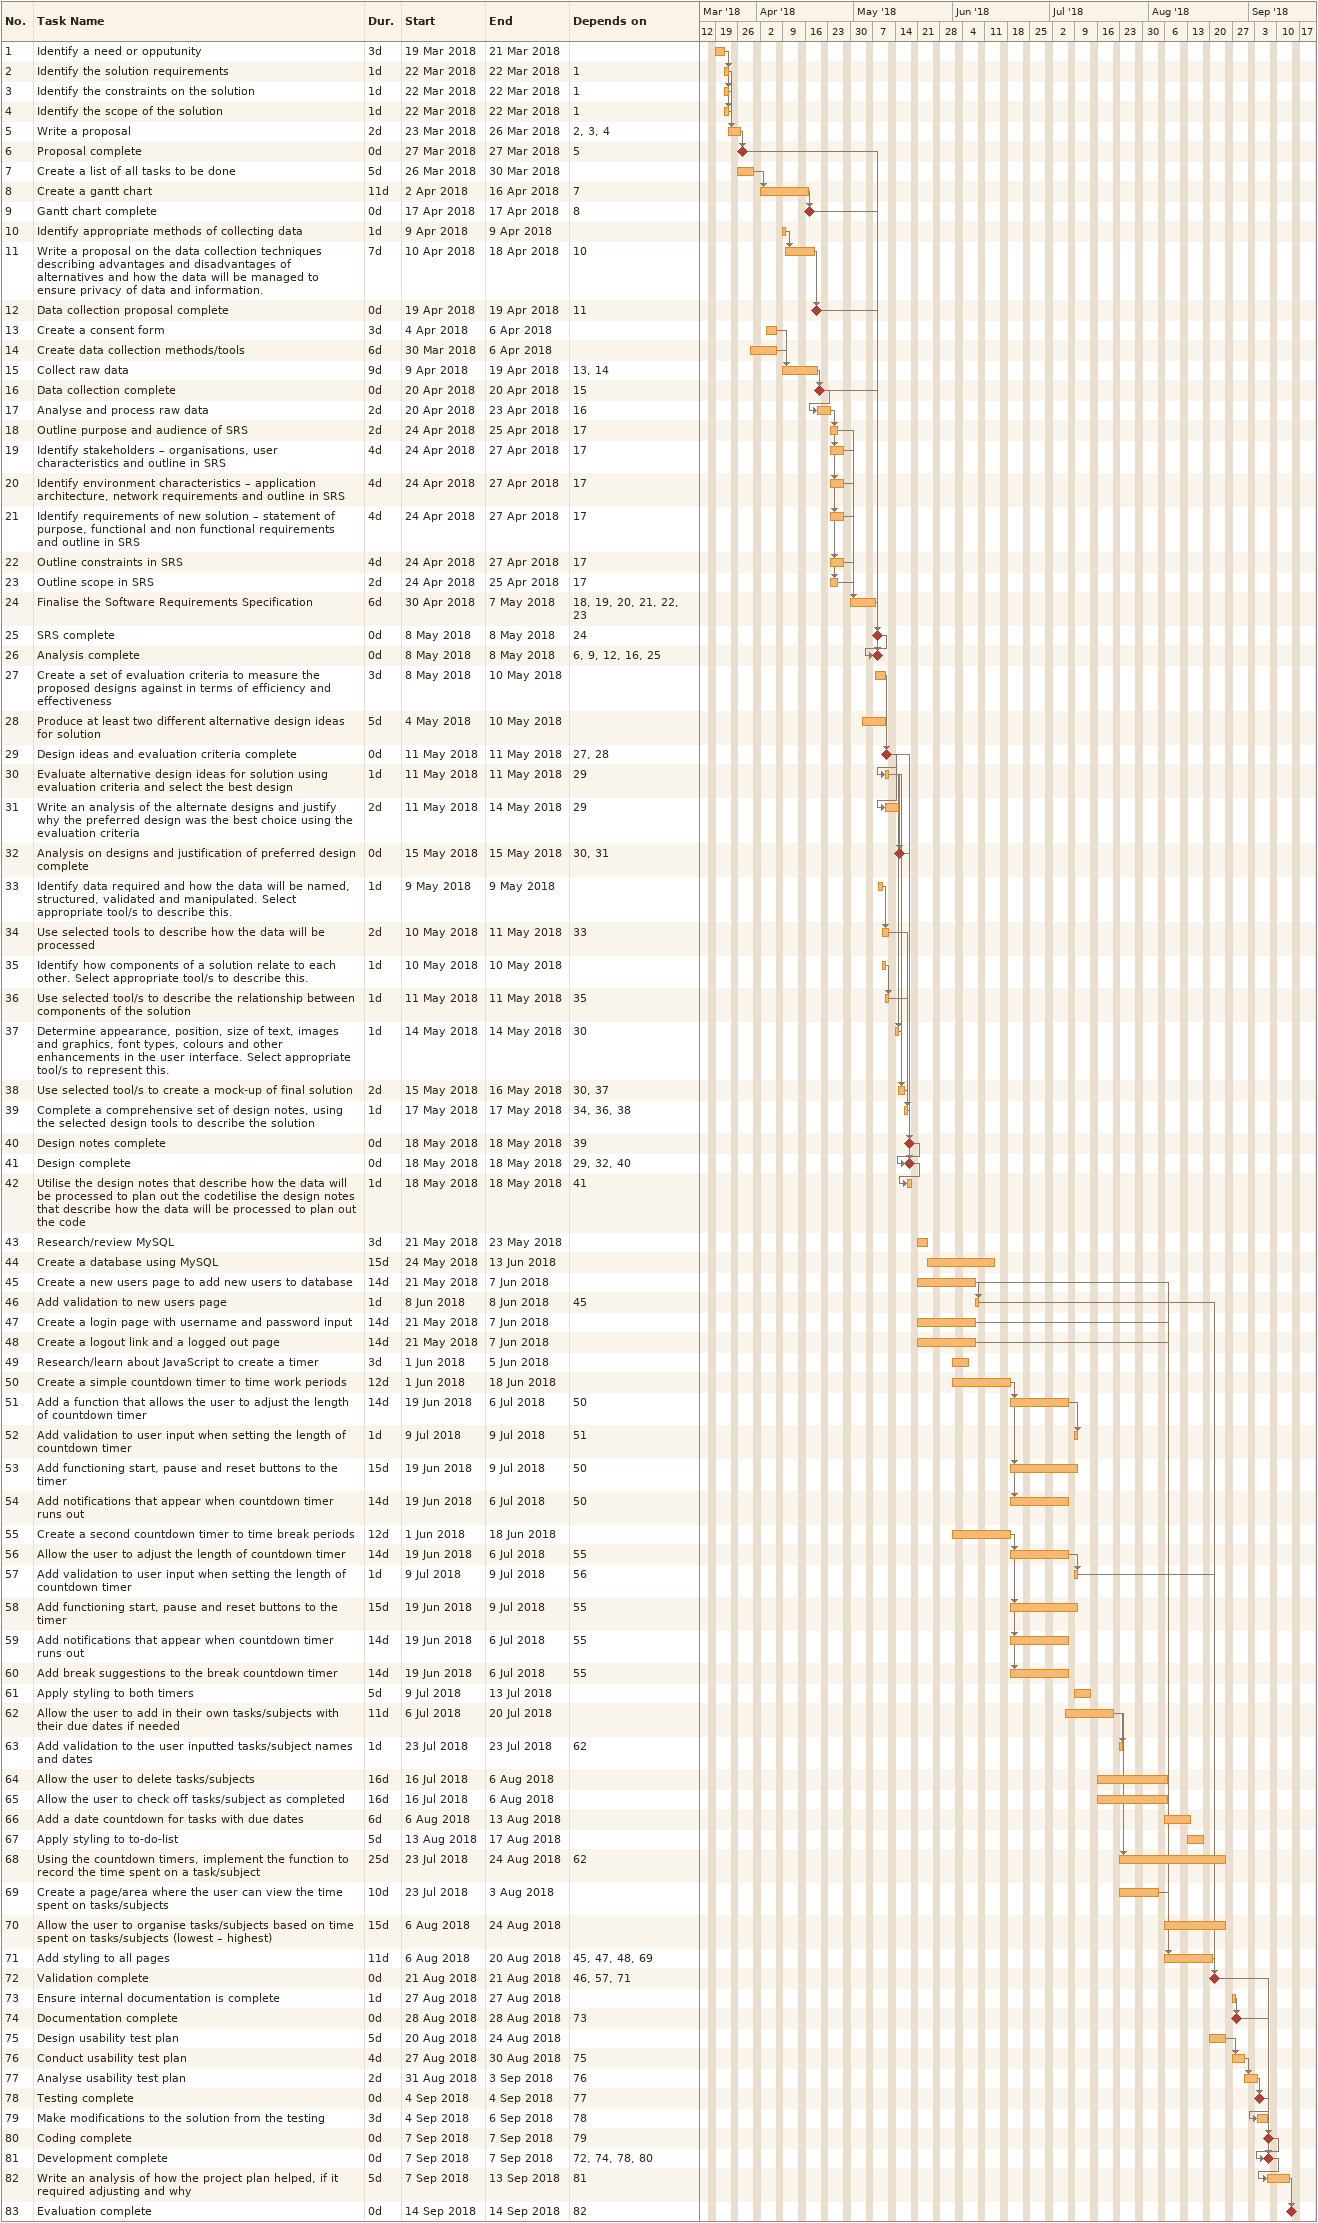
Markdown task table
| ID | Task | Duration | Start | Finish | Predecessors |
|---|---|---|---|---|---|
| 1 | Identify a need or opputunity | 3d | 2018-03-19 | 2018-03-21 |  |
| 2 | Identify the solution requirements | 1d | 2018-03-22 | 2018-03-22 | 1 |
| 3 | Identify the constraints on the solution | 1d | 2018-03-22 | 2018-03-22 | 1 |
| 4 | Identify the scope of the solution | 1d | 2018-03-22 | 2018-03-22 | 1 |
| 5 | Write a proposal | 2d | 2018-03-23 | 2018-03-26 | 2, 3, 4 |
| 6 | Proposal complete | 0d | 2018-03-27 | 2018-03-27 | 5 |
| 7 | Create a list of all tasks to be done | 5d | 2018-03-26 | 2018-03-30 |  |
| 8 | Create a gantt chart | 11d | 2018-04-02 | 2018-04-16 | 7 |
| 9 | Gantt chart complete | 0d | 2018-04-17 | 2018-04-17 | 8 |
| 10 | Identify appropriate methods of collecting data | 1d | 2018-04-09 | 2018-04-09 |  |
| 11 | Write a proposal on the data collection techniques describing advantages and disadvantages of alternatives and how the data will be managed to ensure privacy of data and information. | 7d | 2018-04-10 | 2018-04-18 | 10 |
| 12 | Data collection proposal complete | 0d | 2018-04-19 | 2018-04-19 | 11 |
| 13 | Create a consent form | 3d | 2018-04-04 | 2018-04-06 |  |
| 14 | Create data collection methods/tools | 6d | 2018-03-30 | 2018-04-06 |  |
| 15 | Collect raw data | 9d | 2018-04-09 | 2018-04-19 | 13, 14 |
| 16 | Data collection complete | 0d | 2018-04-20 | 2018-04-20 | 15 |
| 17 | Analyse and process raw data | 2d | 2018-04-20 | 2018-04-23 | 16 |
| 18 | Outline purpose and audience of SRS | 2d | 2018-04-24 | 2018-04-25 | 17 |
| 19 | Identify stakeholders – organisations, user characteristics and outline in SRS | 4d | 2018-04-24 | 2018-04-27 | 17 |
| 20 | Identify environment characteristics – application architecture, network requirements and outline in SRS | 4d | 2018-04-24 | 2018-04-27 | 17 |
| 21 | Identify requirements of new solution – statement of purpose, functional and non functional requirements and outline in SRS | 4d | 2018-04-24 | 2018-04-27 | 17 |
| 22 | Outline constraints in SRS | 4d | 2018-04-24 | 2018-04-27 | 17 |
| 23 | Outline scope in SRS | 2d | 2018-04-24 | 2018-04-25 | 17 |
| 24 | Finalise the Software Requirements Specification | 6d | 2018-04-30 | 2018-05-07 | 18, 19, 20, 21, 22, 23 |
| 25 | SRS complete | 0d | 2018-05-08 | 2018-05-08 | 24 |
| 26 | Analysis complete | 0d | 2018-05-08 | 2018-05-08 | 6, 9, 12, 16, 25 |
| 27 | Create a set of evaluation criteria to measure the proposed designs against in terms of efficiency and effectiveness | 3d | 2018-05-08 | 2018-05-10 |  |
| 28 | Produce at least two different alternative design ideas for solution | 5d | 2018-05-04 | 2018-05-10 |  |
| 29 | Design ideas and evaluation criteria complete | 0d | 2018-05-11 | 2018-05-11 | 27, 28 |
| 30 | Evaluate alternative design ideas for solution using evaluation criteria and select the best design | 1d | 2018-05-11 | 2018-05-11 | 29 |
| 31 | Write an analysis of the alternate designs and justify why the preferred design was the best choice using the evaluation criteria | 2d | 2018-05-11 | 2018-05-14 | 29 |
| 32 | Analysis on designs and justification of preferred design complete | 0d | 2018-05-15 | 2018-05-15 | 30, 31 |
| 33 | Identify data required and how the data will be named, structured, validated and manipulated. Select appropriate tool/s to describe this. | 1d | 2018-05-09 | 2018-05-09 |  |
| 34 | Use selected tools to describe how the data will be processed | 2d | 2018-05-10 | 2018-05-11 | 33 |
| 35 | Identify how components of a solution relate to each other. Select appropriate tool/s to describe this. | 1d | 2018-05-10 | 2018-05-10 |  |
| 36 | Use selected tool/s to describe the relationship between components of the solution | 1d | 2018-05-11 | 2018-05-11 | 35 |
| 37 | Determine appearance, position, size of text, images and graphics, font types, colours and other enhancements in the user interface. Select appropriate tool/s to represent this. | 1d | 2018-05-14 | 2018-05-14 | 30 |
| 38 | Use selected tool/s to create a mock-up of final solution | 2d | 2018-05-15 | 2018-05-16 | 30, 37 |
| 39 | Complete a comprehensive set of design notes, using the selected design tools to describe the solution | 1d | 2018-05-17 | 2018-05-17 | 34, 36, 38 |
| 40 | Design notes complete | 0d | 2018-05-18 | 2018-05-18 | 39 |
| 41 | Design complete | 0d | 2018-05-18 | 2018-05-18 | 29, 32, 40 |
| 42 | Utilise the design notes that describe how the data will be processed to plan out the codetilise the design notes that describe how the data will be processed to plan out the code | 1d | 2018-05-18 | 2018-05-18 | 41 |
| 43 | Research/review MySQL | 3d | 2018-05-21 | 2018-05-23 |  |
| 44 | Create a database using MySQL | 15d | 2018-05-24 | 2018-06-13 |  |
| 45 | Create a new users page to add new users to database | 14d | 2018-05-21 | 2018-06-07 |  |
| 46 | Add validation to new users page | 1d | 2018-06-08 | 2018-06-08 | 45 |
| 47 | Create a login page with username and password input | 14d | 2018-05-21 | 2018-06-07 |  |
| 48 | Create a logout link and a logged out page | 14d | 2018-05-21 | 2018-06-07 |  |
| 49 | Research/learn about JavaScript to create a timer | 3d | 2018-06-01 | 2018-06-05 |  |
| 50 | Create a simple countdown timer to time work periods | 12d | 2018-06-01 | 2018-06-18 |  |
| 51 | Add a function that allows the user to adjust the length of countdown timer | 14d | 2018-06-19 | 2018-07-06 | 50 |
| 52 | Add validation to user input when setting the length of countdown timer | 1d | 2018-07-09 | 2018-07-09 | 51 |
| 53 | Add functioning start, pause and reset buttons to the timer | 15d | 2018-06-19 | 2018-07-09 | 50 |
| 54 | Add notifications that appear when countdown timer runs out | 14d | 2018-06-19 | 2018-07-06 | 50 |
| 55 | Create a second countdown timer to time break periods | 12d | 2018-06-01 | 2018-06-18 |  |
| 56 | Allow the user to adjust the length of countdown timer | 14d | 2018-06-19 | 2018-07-06 | 55 |
| 57 | Add validation to user input when setting the length of countdown timer | 1d | 2018-07-09 | 2018-07-09 | 56 |
| 58 | Add functioning start, pause and reset buttons to the timer | 15d | 2018-06-19 | 2018-07-09 | 55 |
| 59 | Add notifications that appear when countdown timer runs out | 14d | 2018-06-19 | 2018-07-06 | 55 |
| 60 | Add break suggestions to the break countdown timer | 14d | 2018-06-19 | 2018-07-06 | 55 |
| 61 | Apply styling to both timers | 5d | 2018-07-09 | 2018-07-13 |  |
| 62 | Allow the user to add in their own tasks/subjects with their due dates if needed | 11d | 2018-07-06 | 2018-07-20 |  |
| 63 | Add validation to the user inputted tasks/subject names and dates | 1d | 2018-07-23 | 2018-07-23 | 62 |
| 64 | Allow the user to delete tasks/subjects | 16d | 2018-07-16 | 2018-08-06 |  |
| 65 | Allow the user to check off tasks/subject as completed | 16d | 2018-07-16 | 2018-08-06 |  |
| 66 | Add a date countdown for tasks with due dates | 6d | 2018-08-06 | 2018-08-13 |  |
| 67 | Apply styling to to-do-list | 5d | 2018-08-13 | 2018-08-17 |  |
| 68 | Using the countdown timers, implement the function to record the time spent on a task/subject | 25d | 2018-07-23 | 2018-08-24 | 62 |
| 69 | Create a page/area where the user can view the time spent on tasks/subjects | 10d | 2018-07-23 | 2018-08-03 |  |
| 70 | Allow the user to organise tasks/subjects based on time spent on tasks/subjects (lowest – highest) | 15d | 2018-08-06 | 2018-08-24 |  |
| 71 | Add styling to all pages | 11d | 2018-08-06 | 2018-08-20 | 45, 47, 48, 69 |
| 72 | Validation complete | 0d | 2018-08-21 | 2018-08-21 | 46, 57, 71 |
| 73 | Ensure internal documentation is complete | 1d | 2018-08-27 | 2018-08-27 |  |
| 74 | Documentation complete | 0d | 2018-08-28 | 2018-08-28 | 73 |
| 75 | Design usability test plan | 5d | 2018-08-20 | 2018-08-24 |  |
| 76 | Conduct usability test plan | 4d | 2018-08-27 | 2018-08-30 | 75 |
| 77 | Analyse usability test plan | 2d | 2018-08-31 | 2018-09-03 | 76 |
| 78 | Testing complete | 0d | 2018-09-04 | 2018-09-04 | 77 |
| 79 | Make modifications to the solution from the testing | 3d | 2018-09-04 | 2018-09-06 | 78 |
| 80 | Coding complete | 0d | 2018-09-07 | 2018-09-07 | 79 |
| 81 | Development complete | 0d | 2018-09-07 | 2018-09-07 | 72, 74, 78, 80 |
| 82 | Write an analysis of how the project plan helped, if it required adjusting and why | 5d | 2018-09-07 | 2018-09-13 | 81 |
| 83 | Evaluation complete | 0d | 2018-09-14 | 2018-09-14 | 82 |
